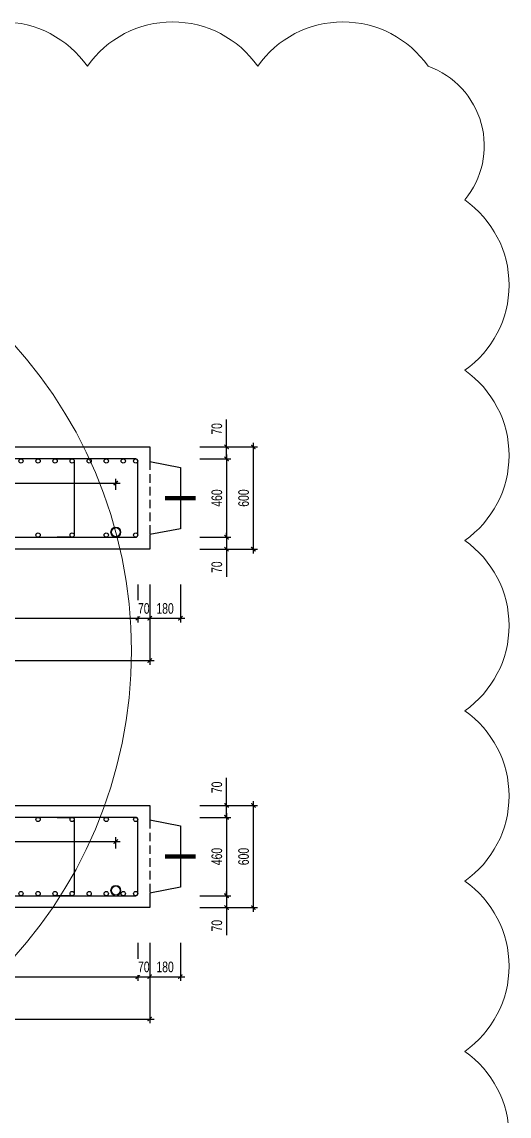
# Model space of a CAD drawing. Header units: millimetres. Extents: x -147841 to 368790, y -162721 to 84261.
# Drawn here: x 193275 to 196135, y -102298 to -95872 of the extents above; entities that cross this region are included whole.
import ezdxf

# ---------------------------------------------------------------- set-up
doc = ezdxf.new("R2010")
doc.units = ezdxf.units.MM
doc.header["$LTSCALE"] = 1000
doc.header["$MEASUREMENT"] = 0
doc.header["$PDMODE"] = 1
doc.header["$PDSIZE"] = -10
doc.linetypes.add('DASHED', pattern=[0.75, 0.5, -0.25])
doc.layers.get('0').update_dxf_attribs({"linetype": 'CONTINUOUS', "lineweight": 18})
doc.layers.get('DEFPOINTS').update_dxf_attribs({"color": 5, "linetype": 'CONTINUOUS', "lineweight": 18})
for name, color, linetype, lineweight in [('0-THAY', 7, 'CONTINUOUS', 18), ('ccu11-Dim', 8, 'CONTINUOUS', 18), ('DIM', 8, 'CONTINUOUS', 18)]:
    doc.layers.add(name, color=color, linetype=linetype, lineweight=lineweight)
for name, color, linetype in [('ccu11-Khuat', 9, 'DASHED'), ('ccu11-Thep', 4, 'CONTINUOUS'), ('ccu11-Thepdai', 6, 'CONTINUOUS'), ('KC-Dim', 8, 'CONTINUOUS'), ('KC-Manh', 8, 'CONTINUOUS'), ('KC-Thay', 7, 'CONTINUOUS')]:
    doc.layers.add(name, color=color, linetype=linetype)
doc.styles.add('ARIAL', font='arial.ttf', dxfattribs={"width": 0.7})
doc.dimstyles.new('2.5-25', dxfattribs={"dimscale": 25, "dimtxt": 2.5, "dimasz": 1, "dimexe": 1, "dimexo": 2, "dimgap": 1, "dimtad": 1, "dimdec": 1, "dimrnd": 5, "dimdsep": 46, "dimtxsty": 'ARIAL', "dimblk": 'ARCHTICK', "dimcen": -1, "dimdle": 1, "dimclrd": 256, "dimclre": 256, "dimclrt": 3, "dimadec": 0, "dimazin": 2, "dimtfac": 0.1, "dimtdec": 1, "dimtmove": 0, "dimatfit": 1, "dimldrblk": 'ARCHTICK', "dimfxl": 1, "dimtvp": 0.833333, "dimtfill": 1, "dimtolj": 1, "dimtzin": 12, "dimarcsym": 0})

# ---------------------------------------------------------------- blocks, each defined once
blk = doc.blocks.new('_ARCHTICK')
at = {"color": 0, "linetype": 'ByBlock', "const_width": 0.3}
blk.add_lwpolyline([(-0.5, -0.5), (0.5, 0.5)], dxfattribs=at)
blk = doc.blocks.new('*D323')
at = {"layer": 'DEFPOINTS', "color": 0, "linetype": 'ByBlock', "ltscale": 30, "transparency": 16777216}
for p in [(188775.2, -99125.4), (193955.2, -99125.4), (193955.2, -99374.1)]:
    blk.add_point(p, dxfattribs=at)
at = {"layer": 'KC-Dim', "linetype": 'ByBlock', "lineweight": -2, "ltscale": 30, "transparency": 16777216}
for p, q in [((188775.2, -99175.4), (188775.2, -99399.1)), ((193955.2, -99175.4), (193955.2, -99399.1)), ((188750.2, -99374.1), (193980.2, -99374.1))]:
    blk.add_line(p, q, dxfattribs=at)
at = {"layer": 'KC-Dim', "linetype": 'ByBlock', "lineweight": -2, "ltscale": 30, "transparency": 16777216, "xscale": 25, "yscale": 25, "zscale": 25, "rotation": 180}
blk.add_blockref('_ARCHTICK', (188775.2, -99374.1), dxfattribs=at)
at = {"layer": 'KC-Dim', "linetype": 'ByBlock', "lineweight": -2, "ltscale": 30, "transparency": 16777216, "xscale": 25, "yscale": 25, "zscale": 25}
blk.add_blockref('_ARCHTICK', (193955.2, -99374.1), dxfattribs=at)
at = {"layer": 'KC-Dim', "color": 3, "linetype": 'ByBlock', "ltscale": 30, "transparency": 16777216, "insert": (191365.2, -99317.2), "char_height": 62.5, "attachment_point": 5, "style": 'ARIAL', "bg_fill": 3, "box_fill_scale": 1.25, "bg_fill_color": 256, "bg_fill_true_color": 13158600, "bg_fill_transparency": 0}
blk.add_mtext('\\A1;5180', dxfattribs=at)
blk = doc.blocks.new('*D324')
at = {"layer": 'DEFPOINTS', "color": 0, "linetype": 'ByBlock', "ltscale": 30, "transparency": 16777216}
for p in [(188425.2, -99125.4), (194025.2, -99125.4), (194025.2, -99622.6)]:
    blk.add_point(p, dxfattribs=at)
at = {"layer": 'KC-Dim', "linetype": 'ByBlock', "lineweight": -2, "ltscale": 30, "transparency": 16777216}
for p, q in [((188425.2, -99175.4), (188425.2, -99647.6)), ((194025.2, -99175.4), (194025.2, -99647.6)), ((188400.2, -99622.6), (194050.2, -99622.6))]:
    blk.add_line(p, q, dxfattribs=at)
at = {"layer": 'KC-Dim', "linetype": 'ByBlock', "lineweight": -2, "ltscale": 30, "transparency": 16777216, "xscale": 25, "yscale": 25, "zscale": 25, "rotation": 180}
blk.add_blockref('_ARCHTICK', (188425.2, -99622.6), dxfattribs=at)
at = {"layer": 'KC-Dim', "linetype": 'ByBlock', "lineweight": -2, "ltscale": 30, "transparency": 16777216, "xscale": 25, "yscale": 25, "zscale": 25}
blk.add_blockref('_ARCHTICK', (194025.2, -99622.6), dxfattribs=at)
at = {"layer": 'KC-Dim', "color": 3, "linetype": 'ByBlock', "ltscale": 30, "transparency": 16777216, "insert": (191225.2, -99565.7), "char_height": 62.5, "attachment_point": 5, "style": 'ARIAL', "bg_fill": 3, "box_fill_scale": 1.25, "bg_fill_color": 256, "bg_fill_true_color": 13158600, "bg_fill_transparency": 0}
blk.add_mtext('\\A1;5600', dxfattribs=at)
blk = doc.blocks.new('*D325')
at = {"layer": 'DEFPOINTS', "color": 0, "linetype": 'ByBlock', "ltscale": 30, "transparency": 16777216}
for p in [(194268.3, -98368.5), (194633.3, -98368.5), (194268.3, -98968.5)]:
    blk.add_point(p, dxfattribs=at)
at = {"layer": 'KC-Dim', "linetype": 'ByBlock', "lineweight": -2, "ltscale": 30, "transparency": 16777216}
for p, q in [((194318.3, -98368.5), (194658.3, -98368.5)), ((194633.3, -98993.5), (194633.3, -98343.5)), ((194318.3, -98968.5), (194658.3, -98968.5))]:
    blk.add_line(p, q, dxfattribs=at)
at = {"layer": 'KC-Dim', "linetype": 'ByBlock', "lineweight": -2, "ltscale": 30, "transparency": 16777216, "xscale": 25, "yscale": 25, "zscale": 25}
for p, rotation in [((194633.3, -98368.5), 90), ((194633.3, -98968.5), 270)]:
    blk.add_blockref('_ARCHTICK', p, dxfattribs=dict(at, rotation=rotation))
at = {"layer": 'KC-Dim', "color": 3, "linetype": 'ByBlock', "ltscale": 30, "transparency": 16777216, "insert": (194576.4, -98668.5), "char_height": 62.5, "attachment_point": 5, "rotation": 90, "style": 'ARIAL', "bg_fill": 3, "box_fill_scale": 1.25, "bg_fill_color": 256, "bg_fill_true_color": 13158600, "bg_fill_transparency": 0}
blk.add_mtext('\\A1;600', dxfattribs=at)
blk = doc.blocks.new('*D326')
at = {"layer": 'DEFPOINTS', "color": 0, "linetype": 'ByBlock', "ltscale": 30, "transparency": 16777216}
for p in [(194268.3, -98438.5), (194268.3, -98898.5), (194476.1, -98898.5)]:
    blk.add_point(p, dxfattribs=at)
at = {"layer": 'KC-Dim', "linetype": 'ByBlock', "lineweight": -2, "ltscale": 30, "transparency": 16777216}
for p, q in [((194318.3, -98438.5), (194501.1, -98438.5)), ((194476.1, -98413.5), (194476.1, -98923.5)), ((194318.3, -98898.5), (194501.1, -98898.5))]:
    blk.add_line(p, q, dxfattribs=at)
at = {"layer": 'KC-Dim', "linetype": 'ByBlock', "lineweight": -2, "ltscale": 30, "transparency": 16777216, "xscale": 25, "yscale": 25, "zscale": 25}
for p, rotation in [((194476.1, -98438.5), 90), ((194476.1, -98898.5), 270)]:
    blk.add_blockref('_ARCHTICK', p, dxfattribs=dict(at, rotation=rotation))
at = {"layer": 'KC-Dim', "color": 3, "linetype": 'ByBlock', "ltscale": 30, "transparency": 16777216, "insert": (194419.2, -98668.5), "char_height": 62.5, "attachment_point": 5, "rotation": 90, "style": 'ARIAL', "bg_fill": 3, "box_fill_scale": 1.25, "bg_fill_color": 256, "bg_fill_true_color": 13158600, "bg_fill_transparency": 0}
blk.add_mtext('\\A1;460', dxfattribs=at)
blk = doc.blocks.new('*D327')
at = {"layer": 'DEFPOINTS', "color": 0, "linetype": 'ByBlock', "ltscale": 30, "transparency": 16777216}
for p in [(194268.3, -98368.5), (194476.1, -98368.5), (194268.3, -98438.5)]:
    blk.add_point(p, dxfattribs=at)
at = {"layer": 'KC-Dim', "linetype": 'ByBlock', "lineweight": -2, "ltscale": 30, "transparency": 16777216}
for p, q in [((194476.1, -98368.5), (194476.1, -98206.3)), ((194318.3, -98368.5), (194501.1, -98368.5)), ((194476.1, -98438.5), (194476.1, -98368.5)), ((194318.3, -98438.5), (194501.1, -98438.5)), ((194476.1, -98438.5), (194476.1, -98463.5))]:
    blk.add_line(p, q, dxfattribs=at)
at = {"layer": 'KC-Dim', "linetype": 'ByBlock', "lineweight": -2, "ltscale": 30, "transparency": 16777216, "xscale": 25, "yscale": 25, "zscale": 25}
for p, rotation in [((194476.1, -98368.5), 270), ((194476.1, -98438.5), 90)]:
    blk.add_blockref('_ARCHTICK', p, dxfattribs=dict(at, rotation=rotation))
at = {"layer": 'KC-Dim', "color": 3, "linetype": 'ByBlock', "ltscale": 30, "transparency": 16777216, "insert": (194419.2, -98262.4), "char_height": 62.5, "attachment_point": 5, "rotation": 90, "style": 'ARIAL', "bg_fill": 3, "box_fill_scale": 1.25, "bg_fill_color": 256, "bg_fill_true_color": 13158600, "bg_fill_transparency": 0}
blk.add_mtext('\\A1;70', dxfattribs=at)
blk = doc.blocks.new('*D328')
at = {"layer": 'DEFPOINTS', "color": 0, "linetype": 'ByBlock', "ltscale": 30, "transparency": 16777216}
for p in [(194268.3, -98898.5), (194268.3, -98968.5), (194476.1, -98968.5)]:
    blk.add_point(p, dxfattribs=at)
at = {"layer": 'KC-Dim', "linetype": 'ByBlock', "lineweight": -2, "ltscale": 30, "transparency": 16777216}
for p, q in [((194476.1, -98898.5), (194476.1, -98873.5)), ((194318.3, -98898.5), (194501.1, -98898.5)), ((194476.1, -98898.5), (194476.1, -98968.5)), ((194318.3, -98968.5), (194501.1, -98968.5)), ((194476.1, -98968.5), (194476.1, -99130.6))]:
    blk.add_line(p, q, dxfattribs=at)
at = {"layer": 'KC-Dim', "linetype": 'ByBlock', "lineweight": -2, "ltscale": 30, "transparency": 16777216, "xscale": 25, "yscale": 25, "zscale": 25}
for p, rotation in [((194476.1, -98898.5), 270), ((194476.1, -98968.5), 90)]:
    blk.add_blockref('_ARCHTICK', p, dxfattribs=dict(at, rotation=rotation))
at = {"layer": 'KC-Dim', "color": 3, "linetype": 'ByBlock', "ltscale": 30, "transparency": 16777216, "insert": (194419.2, -99074.6), "char_height": 62.5, "attachment_point": 5, "rotation": 90, "style": 'ARIAL', "bg_fill": 3, "box_fill_scale": 1.25, "bg_fill_color": 256, "bg_fill_true_color": 13158600, "bg_fill_transparency": 0}
blk.add_mtext('\\A1;70', dxfattribs=at)
blk = doc.blocks.new('*D305')
at = {"layer": 'DEFPOINTS', "color": 0, "ltscale": 3000, "transparency": 16777216}
for p in [(193955.2, -99125.4), (194025.2, -99125.4)]:
    blk.add_point(p, dxfattribs=at)
at = {"layer": 'KC-Dim', "lineweight": -2, "ltscale": 3000, "transparency": 16777216}
for p, q in [((193955.2, -99175.4), (193955.2, -99399.1)), ((194025.2, -99175.4), (194025.2, -99399.1)), ((193930.2, -99374.1), (194050.2, -99374.1))]:
    blk.add_line(p, q, dxfattribs=at)
at = {"layer": 'KC-Dim', "lineweight": -2, "ltscale": 3000, "transparency": 16777216, "xscale": 25, "yscale": 25, "zscale": 25, "rotation": 180}
blk.add_blockref('_ARCHTICK', (193955.2, -99374.1), dxfattribs=at)
at = {"layer": 'KC-Dim', "lineweight": -2, "ltscale": 3000, "transparency": 16777216, "xscale": 25, "yscale": 25, "zscale": 25}
blk.add_blockref('_ARCHTICK', (194025.2, -99374.1), dxfattribs=at)
at = {"layer": 'KC-Dim', "color": 3, "ltscale": 3000, "transparency": 16777216, "insert": (193990.2, -99317.2), "char_height": 62.5, "attachment_point": 5, "style": 'ARIAL', "bg_fill": 3, "box_fill_scale": 1.25, "bg_fill_color": 256, "bg_fill_true_color": 13158600, "bg_fill_transparency": 0}
blk.add_mtext('\\A1;70', dxfattribs=at)
at = {"layer": 'DEFPOINTS', "color": 0, "ltscale": 3000, "transparency": 16777216}
blk.add_point((194025.2, -99374.1), dxfattribs=at)
blk = doc.blocks.new('*D306')
at = {"layer": 'DEFPOINTS', "color": 0, "ltscale": 3000, "transparency": 16777216}
for p in [(194025.2, -99125.4), (194205.2, -99125.4)]:
    blk.add_point(p, dxfattribs=at)
at = {"layer": 'KC-Dim', "lineweight": -2, "ltscale": 3000, "transparency": 16777216}
for p, q in [((194025.2, -99175.4), (194025.2, -99399.1)), ((194205.2, -99175.4), (194205.2, -99399.1)), ((194000.2, -99374.1), (194230.2, -99374.1))]:
    blk.add_line(p, q, dxfattribs=at)
at = {"layer": 'KC-Dim', "color": 3, "ltscale": 3000, "transparency": 16777216, "insert": (194115.2, -99317.2), "char_height": 62.5, "attachment_point": 5, "style": 'ARIAL', "bg_fill": 3, "box_fill_scale": 1.25, "bg_fill_color": 256, "bg_fill_true_color": 13158600, "bg_fill_transparency": 0}
blk.add_mtext('\\A1;180', dxfattribs=at)
at = {"layer": 'DEFPOINTS', "color": 0, "ltscale": 3000, "transparency": 16777216}
blk.add_point((194205.2, -99374.1), dxfattribs=at)
at = {"layer": 'KC-Dim', "lineweight": -2, "ltscale": 3000, "transparency": 16777216, "xscale": 25, "yscale": 25, "zscale": 25, "rotation": 180}
blk.add_blockref('_ARCHTICK', (194025.2, -99374.1), dxfattribs=at)
at = {"layer": 'KC-Dim', "lineweight": -2, "ltscale": 3000, "transparency": 16777216, "xscale": 25, "yscale": 25, "zscale": 25}
blk.add_blockref('_ARCHTICK', (194205.2, -99374.1), dxfattribs=at)
blk = doc.blocks.new('*U283')
at = {"layer": 'ccu11-Thepdai', "flags": 128}
blk.add_lwpolyline([(-50, 230), (37.5, 230, -0.414214), (50, 217.5), (50, -114.4), (50, -217.5, -0.414214), (37.5, -230), (-50, -230)], format="xyb", dxfattribs=at)
blk = doc.blocks.new('*U284')
at = {"layer": 'DIM', "color": 0, "linetype": 'ByBlock', "lineweight": -2, "transparency": 16777216}
for p in [(0, 0), (400, 0), (800, 0), (1200, 0), (1600, 0)]:
    blk.add_blockref('*U283', p, dxfattribs=at)
blk = doc.blocks.new('*D1504')
at = {"layer": 'DEFPOINTS', "color": 0, "linetype": 'ByBlock', "ltscale": 30, "transparency": 16777216}
for p in [(222151.3, -97642), (222151.3, -97743.7), (220951.3, -97830)]:
    blk.add_point(p, dxfattribs=at)
at = {"layer": 'KC-Dim', "linetype": 'ByBlock', "lineweight": -2, "ltscale": 30, "transparency": 16777216}
for p, q in [((220951.3, -97780), (220951.3, -97718.7)), ((222151.3, -97692), (222151.3, -97768.7)), ((220926.3, -97743.7), (222176.3, -97743.7))]:
    blk.add_line(p, q, dxfattribs=at)
at = {"layer": 'KC-Dim', "linetype": 'ByBlock', "lineweight": -2, "ltscale": 30, "transparency": 16777216, "xscale": 25, "yscale": 25, "zscale": 25, "rotation": 180}
blk.add_blockref('_ARCHTICK', (220951.3, -97743.7), dxfattribs=at)
at = {"layer": 'KC-Dim', "linetype": 'ByBlock', "lineweight": -2, "ltscale": 30, "transparency": 16777216, "xscale": 25, "yscale": 25, "zscale": 25}
blk.add_blockref('_ARCHTICK', (222151.3, -97743.7), dxfattribs=at)
at = {"layer": 'KC-Dim', "color": 3, "linetype": 'ByBlock', "ltscale": 30, "transparency": 16777216, "insert": (221551.3, -97686.8), "char_height": 62.5, "attachment_point": 5, "style": 'ARIAL', "bg_fill": 3, "box_fill_scale": 1.25, "bg_fill_color": 256, "bg_fill_true_color": 13158600, "bg_fill_transparency": 0}
blk.add_mtext('\\A1;1200', dxfattribs=at)
blk = doc.blocks.new('*D1505')
at = {"layer": 'DEFPOINTS', "color": 0, "linetype": 'ByBlock', "ltscale": 30, "transparency": 16777216}
for p in [(222151.3, -97642), (223346.3, -97743.7), (223346.3, -97833.7)]:
    blk.add_point(p, dxfattribs=at)
at = {"layer": 'KC-Dim', "linetype": 'ByBlock', "lineweight": -2, "ltscale": 30, "transparency": 16777216}
for p, q in [((222151.3, -97692), (222151.3, -97768.7)), ((223346.3, -97783.7), (223346.3, -97718.7)), ((222126.3, -97743.7), (223371.3, -97743.7))]:
    blk.add_line(p, q, dxfattribs=at)
at = {"layer": 'KC-Dim', "linetype": 'ByBlock', "lineweight": -2, "ltscale": 30, "transparency": 16777216, "xscale": 25, "yscale": 25, "zscale": 25, "rotation": 180}
blk.add_blockref('_ARCHTICK', (222151.3, -97743.7), dxfattribs=at)
at = {"layer": 'KC-Dim', "linetype": 'ByBlock', "lineweight": -2, "ltscale": 30, "transparency": 16777216, "xscale": 25, "yscale": 25, "zscale": 25}
blk.add_blockref('_ARCHTICK', (223346.3, -97743.7), dxfattribs=at)
at = {"layer": 'KC-Dim', "color": 3, "linetype": 'ByBlock', "ltscale": 30, "transparency": 16777216, "insert": (222748.8, -97686.8), "char_height": 62.5, "attachment_point": 5, "style": 'ARIAL', "bg_fill": 3, "box_fill_scale": 1.25, "bg_fill_color": 256, "bg_fill_true_color": 13158600, "bg_fill_transparency": 0}
blk.add_mtext('\\A1;1195', dxfattribs=at)
blk = doc.blocks.new('*D1506')
at = {"layer": 'DEFPOINTS', "color": 0, "linetype": 'ByBlock', "ltscale": 30, "transparency": 16777216}
for p in [(224541.3, -97642), (224541.3, -97743.7), (223346.3, -97833.7)]:
    blk.add_point(p, dxfattribs=at)
at = {"layer": 'KC-Dim', "linetype": 'ByBlock', "lineweight": -2, "ltscale": 30, "transparency": 16777216}
for p, q in [((223346.3, -97783.7), (223346.3, -97718.7)), ((224541.3, -97692), (224541.3, -97768.7)), ((223321.3, -97743.7), (224566.3, -97743.7))]:
    blk.add_line(p, q, dxfattribs=at)
at = {"layer": 'KC-Dim', "linetype": 'ByBlock', "lineweight": -2, "ltscale": 30, "transparency": 16777216, "xscale": 25, "yscale": 25, "zscale": 25, "rotation": 180}
blk.add_blockref('_ARCHTICK', (223346.3, -97743.7), dxfattribs=at)
at = {"layer": 'KC-Dim', "linetype": 'ByBlock', "lineweight": -2, "ltscale": 30, "transparency": 16777216, "xscale": 25, "yscale": 25, "zscale": 25}
blk.add_blockref('_ARCHTICK', (224541.3, -97743.7), dxfattribs=at)
at = {"layer": 'KC-Dim', "color": 3, "linetype": 'ByBlock', "ltscale": 30, "transparency": 16777216, "insert": (223943.8, -97686.8), "char_height": 62.5, "attachment_point": 5, "style": 'ARIAL', "bg_fill": 3, "box_fill_scale": 1.25, "bg_fill_color": 256, "bg_fill_true_color": 13158600, "bg_fill_transparency": 0}
blk.add_mtext('\\A1;1195', dxfattribs=at)
blk = doc.blocks.new('*D1507')
at = {"layer": 'DEFPOINTS', "color": 0, "linetype": 'ByBlock', "ltscale": 30, "transparency": 16777216}
for p in [(224541.3, -97642), (225941.3, -97743.7), (225941.3, -97833.7)]:
    blk.add_point(p, dxfattribs=at)
at = {"layer": 'KC-Dim', "linetype": 'ByBlock', "lineweight": -2, "ltscale": 30, "transparency": 16777216}
for p, q in [((224541.3, -97692), (224541.3, -97768.7)), ((225941.3, -97783.7), (225941.3, -97718.7)), ((224516.3, -97743.7), (225966.3, -97743.7))]:
    blk.add_line(p, q, dxfattribs=at)
at = {"layer": 'KC-Dim', "linetype": 'ByBlock', "lineweight": -2, "ltscale": 30, "transparency": 16777216, "xscale": 25, "yscale": 25, "zscale": 25, "rotation": 180}
blk.add_blockref('_ARCHTICK', (224541.3, -97743.7), dxfattribs=at)
at = {"layer": 'KC-Dim', "linetype": 'ByBlock', "lineweight": -2, "ltscale": 30, "transparency": 16777216, "xscale": 25, "yscale": 25, "zscale": 25}
blk.add_blockref('_ARCHTICK', (225941.3, -97743.7), dxfattribs=at)
at = {"layer": 'KC-Dim', "color": 3, "linetype": 'ByBlock', "ltscale": 30, "transparency": 16777216, "insert": (225241.3, -97686.8), "char_height": 62.5, "attachment_point": 5, "style": 'ARIAL', "bg_fill": 3, "box_fill_scale": 1.25, "bg_fill_color": 256, "bg_fill_true_color": 13158600, "bg_fill_transparency": 0}
blk.add_mtext('\\A1;1400', dxfattribs=at)
blk = doc.blocks.new('A$C260038B3')
at = {"layer": '0-THAY', "linetype": 'Continuous'}
for radius in [120, 100]:
    blk.add_circle((0, 0), radius, dxfattribs=at)
blk = doc.blocks.new('*D344')
at = {"layer": 'DEFPOINTS', "color": 0, "linetype": 'ByBlock', "ltscale": 30, "transparency": 16777216}
for p in [(188775.2, -101230.5), (193955.2, -101230.5), (193955.2, -101479.2)]:
    blk.add_point(p, dxfattribs=at)
at = {"layer": 'KC-Dim', "linetype": 'ByBlock', "lineweight": -2, "ltscale": 30, "transparency": 16777216}
for p, q in [((188775.2, -101280.5), (188775.2, -101504.2)), ((193955.2, -101280.5), (193955.2, -101504.2)), ((188750.2, -101479.2), (193980.2, -101479.2))]:
    blk.add_line(p, q, dxfattribs=at)
at = {"layer": 'KC-Dim', "linetype": 'ByBlock', "lineweight": -2, "ltscale": 30, "transparency": 16777216, "xscale": 25, "yscale": 25, "zscale": 25, "rotation": 180}
blk.add_blockref('_ARCHTICK', (188775.2, -101479.2), dxfattribs=at)
at = {"layer": 'KC-Dim', "linetype": 'ByBlock', "lineweight": -2, "ltscale": 30, "transparency": 16777216, "xscale": 25, "yscale": 25, "zscale": 25}
blk.add_blockref('_ARCHTICK', (193955.2, -101479.2), dxfattribs=at)
at = {"layer": 'KC-Dim', "color": 3, "linetype": 'ByBlock', "ltscale": 30, "transparency": 16777216, "insert": (191365.2, -101422.3), "char_height": 62.5, "attachment_point": 5, "style": 'ARIAL', "bg_fill": 3, "box_fill_scale": 1.25, "bg_fill_color": 256, "bg_fill_true_color": 13158600, "bg_fill_transparency": 0}
blk.add_mtext('\\A1;5180', dxfattribs=at)
blk = doc.blocks.new('*D345')
at = {"layer": 'DEFPOINTS', "color": 0, "linetype": 'ByBlock', "ltscale": 30, "transparency": 16777216}
for p in [(188425.2, -101230.5), (194025.2, -101230.5), (194025.2, -101727.8)]:
    blk.add_point(p, dxfattribs=at)
at = {"layer": 'KC-Dim', "linetype": 'ByBlock', "lineweight": -2, "ltscale": 30, "transparency": 16777216}
for p, q in [((188425.2, -101280.5), (188425.2, -101752.8)), ((194025.2, -101280.5), (194025.2, -101752.8)), ((188400.2, -101727.8), (194050.2, -101727.8))]:
    blk.add_line(p, q, dxfattribs=at)
at = {"layer": 'KC-Dim', "linetype": 'ByBlock', "lineweight": -2, "ltscale": 30, "transparency": 16777216, "xscale": 25, "yscale": 25, "zscale": 25, "rotation": 180}
blk.add_blockref('_ARCHTICK', (188425.2, -101727.8), dxfattribs=at)
at = {"layer": 'KC-Dim', "linetype": 'ByBlock', "lineweight": -2, "ltscale": 30, "transparency": 16777216, "xscale": 25, "yscale": 25, "zscale": 25}
blk.add_blockref('_ARCHTICK', (194025.2, -101727.8), dxfattribs=at)
at = {"layer": 'KC-Dim', "color": 3, "linetype": 'ByBlock', "ltscale": 30, "transparency": 16777216, "insert": (191225.2, -101670.9), "char_height": 62.5, "attachment_point": 5, "style": 'ARIAL', "bg_fill": 3, "box_fill_scale": 1.25, "bg_fill_color": 256, "bg_fill_true_color": 13158600, "bg_fill_transparency": 0}
blk.add_mtext('\\A1;5600', dxfattribs=at)
blk = doc.blocks.new('*D346')
at = {"layer": 'DEFPOINTS', "color": 0, "linetype": 'ByBlock', "ltscale": 30, "transparency": 16777216}
for p in [(194268.3, -100473.6), (194633.3, -100473.6), (194268.3, -101073.6)]:
    blk.add_point(p, dxfattribs=at)
at = {"layer": 'KC-Dim', "linetype": 'ByBlock', "lineweight": -2, "ltscale": 30, "transparency": 16777216}
for p, q in [((194318.3, -100473.6), (194658.3, -100473.6)), ((194633.3, -101098.6), (194633.3, -100448.6)), ((194318.3, -101073.6), (194658.3, -101073.6))]:
    blk.add_line(p, q, dxfattribs=at)
at = {"layer": 'KC-Dim', "linetype": 'ByBlock', "lineweight": -2, "ltscale": 30, "transparency": 16777216, "xscale": 25, "yscale": 25, "zscale": 25}
for p, rotation in [((194633.3, -100473.6), 90), ((194633.3, -101073.6), 270)]:
    blk.add_blockref('_ARCHTICK', p, dxfattribs=dict(at, rotation=rotation))
at = {"layer": 'KC-Dim', "color": 3, "linetype": 'ByBlock', "ltscale": 30, "transparency": 16777216, "insert": (194576.4, -100773.6), "char_height": 62.5, "attachment_point": 5, "rotation": 90, "style": 'ARIAL', "bg_fill": 3, "box_fill_scale": 1.25, "bg_fill_color": 256, "bg_fill_true_color": 13158600, "bg_fill_transparency": 0}
blk.add_mtext('\\A1;600', dxfattribs=at)
blk = doc.blocks.new('*D347')
at = {"layer": 'DEFPOINTS', "color": 0, "linetype": 'ByBlock', "ltscale": 30, "transparency": 16777216}
for p in [(194268.3, -100543.6), (194268.3, -101003.6), (194476.1, -101003.6)]:
    blk.add_point(p, dxfattribs=at)
at = {"layer": 'KC-Dim', "linetype": 'ByBlock', "lineweight": -2, "ltscale": 30, "transparency": 16777216}
for p, q in [((194318.3, -100543.6), (194501.1, -100543.6)), ((194476.1, -100518.6), (194476.1, -101028.6)), ((194318.3, -101003.6), (194501.1, -101003.6))]:
    blk.add_line(p, q, dxfattribs=at)
at = {"layer": 'KC-Dim', "linetype": 'ByBlock', "lineweight": -2, "ltscale": 30, "transparency": 16777216, "xscale": 25, "yscale": 25, "zscale": 25}
for p, rotation in [((194476.1, -100543.6), 90), ((194476.1, -101003.6), 270)]:
    blk.add_blockref('_ARCHTICK', p, dxfattribs=dict(at, rotation=rotation))
at = {"layer": 'KC-Dim', "color": 3, "linetype": 'ByBlock', "ltscale": 30, "transparency": 16777216, "insert": (194419.2, -100773.6), "char_height": 62.5, "attachment_point": 5, "rotation": 90, "style": 'ARIAL', "bg_fill": 3, "box_fill_scale": 1.25, "bg_fill_color": 256, "bg_fill_true_color": 13158600, "bg_fill_transparency": 0}
blk.add_mtext('\\A1;460', dxfattribs=at)
blk = doc.blocks.new('*D348')
at = {"layer": 'DEFPOINTS', "color": 0, "linetype": 'ByBlock', "ltscale": 30, "transparency": 16777216}
for p in [(194268.3, -100473.6), (194476.1, -100473.6), (194268.3, -100543.6)]:
    blk.add_point(p, dxfattribs=at)
at = {"layer": 'KC-Dim', "linetype": 'ByBlock', "lineweight": -2, "ltscale": 30, "transparency": 16777216}
for p, q in [((194476.1, -100473.6), (194476.1, -100311.4)), ((194318.3, -100473.6), (194501.1, -100473.6)), ((194476.1, -100543.6), (194476.1, -100473.6)), ((194318.3, -100543.6), (194501.1, -100543.6)), ((194476.1, -100543.6), (194476.1, -100568.6))]:
    blk.add_line(p, q, dxfattribs=at)
at = {"layer": 'KC-Dim', "linetype": 'ByBlock', "lineweight": -2, "ltscale": 30, "transparency": 16777216, "xscale": 25, "yscale": 25, "zscale": 25}
for p, rotation in [((194476.1, -100473.6), 270), ((194476.1, -100543.6), 90)]:
    blk.add_blockref('_ARCHTICK', p, dxfattribs=dict(at, rotation=rotation))
at = {"layer": 'KC-Dim', "color": 3, "linetype": 'ByBlock', "ltscale": 30, "transparency": 16777216, "insert": (194419.2, -100367.5), "char_height": 62.5, "attachment_point": 5, "rotation": 90, "style": 'ARIAL', "bg_fill": 3, "box_fill_scale": 1.25, "bg_fill_color": 256, "bg_fill_true_color": 13158600, "bg_fill_transparency": 0}
blk.add_mtext('\\A1;70', dxfattribs=at)
blk = doc.blocks.new('*D349')
at = {"layer": 'DEFPOINTS', "color": 0, "linetype": 'ByBlock', "ltscale": 30, "transparency": 16777216}
for p in [(194268.3, -101003.6), (194268.3, -101073.6), (194476.1, -101073.6)]:
    blk.add_point(p, dxfattribs=at)
at = {"layer": 'KC-Dim', "linetype": 'ByBlock', "lineweight": -2, "ltscale": 30, "transparency": 16777216}
for p, q in [((194318.3, -101003.6), (194501.1, -101003.6)), ((194476.1, -101003.6), (194476.1, -100978.6)), ((194476.1, -101003.6), (194476.1, -101073.6)), ((194318.3, -101073.6), (194501.1, -101073.6)), ((194476.1, -101073.6), (194476.1, -101235.8))]:
    blk.add_line(p, q, dxfattribs=at)
at = {"layer": 'KC-Dim', "linetype": 'ByBlock', "lineweight": -2, "ltscale": 30, "transparency": 16777216, "xscale": 25, "yscale": 25, "zscale": 25}
for p, rotation in [((194476.1, -101003.6), 270), ((194476.1, -101073.6), 90)]:
    blk.add_blockref('_ARCHTICK', p, dxfattribs=dict(at, rotation=rotation))
at = {"layer": 'KC-Dim', "color": 3, "linetype": 'ByBlock', "ltscale": 30, "transparency": 16777216, "insert": (194419.2, -101179.7), "char_height": 62.5, "attachment_point": 5, "rotation": 90, "style": 'ARIAL', "bg_fill": 3, "box_fill_scale": 1.25, "bg_fill_color": 256, "bg_fill_true_color": 13158600, "bg_fill_transparency": 0}
blk.add_mtext('\\A1;70', dxfattribs=at)
blk = doc.blocks.new('*D350')
at = {"layer": 'DEFPOINTS', "color": 0, "ltscale": 3000, "transparency": 16777216}
for p in [(193955.2, -101230.5), (194025.2, -101230.5)]:
    blk.add_point(p, dxfattribs=at)
at = {"layer": 'KC-Dim', "lineweight": -2, "ltscale": 3000, "transparency": 16777216}
for p, q in [((193955.2, -101280.5), (193955.2, -101504.2)), ((194025.2, -101280.5), (194025.2, -101504.2)), ((193930.2, -101479.2), (194050.2, -101479.2))]:
    blk.add_line(p, q, dxfattribs=at)
at = {"layer": 'KC-Dim', "lineweight": -2, "ltscale": 3000, "transparency": 16777216, "xscale": 25, "yscale": 25, "zscale": 25, "rotation": 180}
blk.add_blockref('_ARCHTICK', (193955.2, -101479.2), dxfattribs=at)
at = {"layer": 'KC-Dim', "lineweight": -2, "ltscale": 3000, "transparency": 16777216, "xscale": 25, "yscale": 25, "zscale": 25}
blk.add_blockref('_ARCHTICK', (194025.2, -101479.2), dxfattribs=at)
at = {"layer": 'KC-Dim', "color": 3, "ltscale": 3000, "transparency": 16777216, "insert": (193990.2, -101422.3), "char_height": 62.5, "attachment_point": 5, "style": 'ARIAL', "bg_fill": 3, "box_fill_scale": 1.25, "bg_fill_color": 256, "bg_fill_true_color": 13158600, "bg_fill_transparency": 0}
blk.add_mtext('\\A1;70', dxfattribs=at)
at = {"layer": 'DEFPOINTS', "color": 0, "ltscale": 3000, "transparency": 16777216}
blk.add_point((194025.2, -101479.2), dxfattribs=at)
blk = doc.blocks.new('*D351')
at = {"layer": 'DEFPOINTS', "color": 0, "ltscale": 3000, "transparency": 16777216}
for p in [(194025.2, -101230.5), (194205.2, -101230.5)]:
    blk.add_point(p, dxfattribs=at)
at = {"layer": 'KC-Dim', "lineweight": -2, "ltscale": 3000, "transparency": 16777216}
for p, q in [((194025.2, -101280.5), (194025.2, -101504.2)), ((194205.2, -101280.5), (194205.2, -101504.2)), ((194000.2, -101479.2), (194230.2, -101479.2))]:
    blk.add_line(p, q, dxfattribs=at)
at = {"layer": 'KC-Dim', "color": 3, "ltscale": 3000, "transparency": 16777216, "insert": (194115.2, -101422.3), "char_height": 62.5, "attachment_point": 5, "style": 'ARIAL', "bg_fill": 3, "box_fill_scale": 1.25, "bg_fill_color": 256, "bg_fill_true_color": 13158600, "bg_fill_transparency": 0}
blk.add_mtext('\\A1;180', dxfattribs=at)
at = {"layer": 'DEFPOINTS', "color": 0, "ltscale": 3000, "transparency": 16777216}
blk.add_point((194205.2, -101479.2), dxfattribs=at)
at = {"layer": 'KC-Dim', "lineweight": -2, "ltscale": 3000, "transparency": 16777216, "xscale": 25, "yscale": 25, "zscale": 25, "rotation": 180}
blk.add_blockref('_ARCHTICK', (194025.2, -101479.2), dxfattribs=at)
at = {"layer": 'KC-Dim', "lineweight": -2, "ltscale": 3000, "transparency": 16777216, "xscale": 25, "yscale": 25, "zscale": 25}
blk.add_blockref('_ARCHTICK', (194205.2, -101479.2), dxfattribs=at)
blk = doc.blocks.new('*U287')
at = {"layer": 'ccu11-Thepdai', "flags": 128}
blk.add_lwpolyline([(-50, 230), (37.5, 230, -0.414214), (50, 217.5), (50, -114.4), (50, -217.5, -0.414214), (37.5, -230), (-50, -230)], format="xyb", dxfattribs=at)
blk = doc.blocks.new('*U288')
at = {"layer": 'DIM', "color": 0, "linetype": 'ByBlock', "lineweight": -2, "transparency": 16777216}
for p in [(0, 0), (400, 0), (800, 0), (1200, 0), (1600, 0)]:
    blk.add_blockref('*U287', p, dxfattribs=at)
blk = doc.blocks.new('*U297')
at = {"layer": 'ccu11-Thep'}
blk.add_circle((0, 0), 12.5, dxfattribs=at)
blk = doc.blocks.new('*U298')
at = {"layer": 'KC-Dim', "color": 0, "linetype": 'ByBlock', "lineweight": -2, "transparency": 16777216}
for p in [(0, 0), (100, 0), (200, 0), (300, 0), (400, 0), (500, 0), (600, 0), (700, 0), (800, 0), (900, 0), (1000, 0), (1100, 0), (1200, 0), (1300, 0), (1400, 0), (1500, 0), (1600, 0), (1700, 0), (1800, 0), (1900, 0), (2000, 0), (2100, 0), (2200, 0), (2300, 0), (2400, 0), (2500, 0), (2600, 0), (2700, 0), (2800, 0), (2900, 0), (3000, 0), (3100, 0), (3200, 0), (3300, 0), (3400, 0), (3500, 0), (3600, 0), (3700, 0), (3800, 0), (3900, 0), (4000, 0), (4100, 0), (4200, 0), (4300, 0), (4400, 0), (4500, 0), (4600, 0), (4700, 0), (4800, 0), (4900, 0), (5000, 0)]:
    blk.add_blockref('*U297', p, dxfattribs=at)
blk = doc.blocks.new('*U299')
at = {"layer": 'ccu11-Thep'}
blk.add_circle((0, 0), 12.5, dxfattribs=at)
blk = doc.blocks.new('*U300')
at = {"layer": 'KC-Dim', "color": 0, "linetype": 'ByBlock', "lineweight": -2, "transparency": 16777216}
for p in [(0, 0), (200, 0), (400, 0), (600, 0), (800, 0), (1000, 0), (1200, 0), (1400, 0), (1600, 0), (1800, 0), (2000, 0), (2200, 0), (2400, 0), (2600, 0), (2800, 0), (3000, 0), (3200, 0), (3400, 0), (3600, 0), (3800, 0), (4000, 0), (4200, 0), (4400, 0), (4600, 0), (4800, 0)]:
    blk.add_blockref('*U299', p, dxfattribs=at)
blk = doc.blocks.new('*U301')
at = {"layer": 'ccu11-Thep'}
blk.add_circle((0, 0), 12.5, dxfattribs=at)
blk = doc.blocks.new('*U302')
at = {"layer": 'KC-Dim', "color": 0, "linetype": 'ByBlock', "lineweight": -2, "transparency": 16777216}
for p in [(0, 0), (100, 0), (200, 0), (300, 0), (400, 0), (500, 0), (600, 0), (700, 0), (800, 0), (900, 0), (1000, 0), (1100, 0), (1200, 0), (1300, 0), (1400, 0), (1500, 0), (1600, 0), (1700, 0), (1800, 0), (1900, 0), (2000, 0), (2100, 0), (2200, 0), (2300, 0), (2400, 0), (2500, 0), (2600, 0), (2700, 0), (2800, 0), (2900, 0), (3000, 0), (3100, 0), (3200, 0), (3300, 0), (3400, 0), (3500, 0), (3600, 0), (3700, 0), (3800, 0), (3900, 0), (4000, 0), (4100, 0), (4200, 0), (4300, 0), (4400, 0), (4500, 0), (4600, 0), (4700, 0), (4800, 0), (4900, 0), (5000, 0)]:
    blk.add_blockref('*U301', p, dxfattribs=at)
blk = doc.blocks.new('*U303')
at = {"layer": 'ccu11-Thep'}
blk.add_circle((0, 0), 12.5, dxfattribs=at)
blk = doc.blocks.new('*U304')
at = {"layer": 'KC-Dim', "color": 0, "linetype": 'ByBlock', "lineweight": -2, "transparency": 16777216}
for p in [(0, 0), (200, 0), (400, 0), (600, 0), (800, 0), (1000, 0), (1200, 0), (1400, 0), (1600, 0), (1800, 0), (2000, 0), (2200, 0), (2400, 0), (2600, 0), (2800, 0), (3000, 0), (3200, 0), (3400, 0), (3600, 0), (3800, 0), (4000, 0), (4200, 0), (4400, 0), (4600, 0), (4800, 0)]:
    blk.add_blockref('*U303', p, dxfattribs=at)
blk = doc.blocks.new('saw6-56')
at = {"layer": 'ccu11-Dim', "ltscale": 3000, "xscale": 0.25, "yscale": 0.25, "zscale": 0.25}
for p in [(220951.28, -98031.45), (223346.28, -98027.45), (225941.28, -98031.74)]:
    blk.add_blockref('A$C260038B3', p, dxfattribs=at)
at = {"layer": 'KC-Dim', "linetype": 'ByBlock', "ltscale": 30}
dim = blk.add_linear_dim(base=(222151.28, -97743.7), p1=(220951.28, -97829.95), p2=(222151.28, -97642.01), dimstyle='2.5-25', dxfattribs=at)
dim.commit()
dim.dimension.update_dxf_attribs({"geometry": '*D1504', "text_midpoint": (221551.28, -97686.79)})
dim = blk.add_linear_dim(base=(223346.28, -97743.7), p1=(222151.28, -97642.01), p2=(223346.28, -97833.73), dimstyle='2.5-25', dxfattribs=at)
dim.commit()
dim.dimension.update_dxf_attribs({"geometry": '*D1505', "text_midpoint": (222748.78, -97686.79)})
at = {"layer": 'ccu11-Dim', "ltscale": 3000, "xscale": 0.25, "yscale": 0.25, "zscale": 0.25}
blk.add_blockref('A$C260038B3', (222151.28, -97631.73), dxfattribs=at)
at = {"layer": 'KC-Dim', "linetype": 'ByBlock', "ltscale": 30}
dim = blk.add_linear_dim(base=(224541.28, -97743.7), p1=(223346.28, -97833.73), p2=(224541.28, -97642.01), dimstyle='2.5-25', dxfattribs=at)
dim.commit()
dim.dimension.update_dxf_attribs({"geometry": '*D1506', "text_midpoint": (223943.78, -97686.79)})
dim = blk.add_linear_dim(base=(225941.28, -97743.7), p1=(224541.28, -97642.01), p2=(225941.28, -97833.72), dimstyle='2.5-25', dxfattribs=at)
dim.commit()
dim.dimension.update_dxf_attribs({"geometry": '*D1507', "text_midpoint": (225241.28, -97686.79)})
at = {"layer": 'ccu11-Dim', "ltscale": 3000, "xscale": 0.25, "yscale": 0.25, "zscale": 0.25}
blk.add_blockref('A$C260038B3', (224541.28, -97631.73), dxfattribs=at)

msp = doc.modelspace()

# ---------------------------------------------------------------- linework, layer by layer
at = {"layer": 'ccu11-Khuat', "ltscale": 0.1}
for p, q in [((194025.2, -98453.48), (194025.2, -98883.48)), ((194025.2, -100558.61), (194025.2, -100988.61))]:
    msp.add_line(p, q, dxfattribs=at)
at = {"layer": 'ccu11-Thep', "const_width": 25}
for points in [[(194115.2, -98668.48), (194295.2, -98668.48)], [(194115.2, -100773.61), (194295.2, -100773.61)]]:
    msp.add_lwpolyline(points, dxfattribs=at)
at = {"layer": 'ccu11-Thep'}
for centre in [(193942.7, -98450.98), (193942.7, -98885.98), (193942.7, -100556.11), (193942.7, -100991.11)]:
    msp.add_circle(centre, 12.5, dxfattribs=at)
at = {"layer": 'ccu11-Thepdai'}
for points in [[(191169.7, -98898.48), (193942.7, -98898.48, 0.4142136), (193955.2, -98885.98), (193955.2, -98450.98, 0.4142136), (193942.7, -98438.48), (191169.7, -98438.48, 0.4142136), (191157.2, -98450.98), (191157.2, -98885.98, 0.4142136)], [(191169.7, -101003.61), (193942.7, -101003.61, 0.4142136), (193955.2, -100991.11), (193955.2, -100556.11, 0.4142136), (193942.7, -100543.61), (191169.7, -100543.61, 0.4142136), (191157.2, -100556.11), (191157.2, -100991.11, 0.4142136)]]:
    msp.add_lwpolyline(points, format="xyb", close=True, dxfattribs=at)
at = {"layer": 'KC-Thay', "flags": 128}
for points in [[(188425.2, -98453.48), (188425.2, -98368.48), (194025.2, -98368.48), (194025.2, -98453.48)], [(194025.2, -98453.48), (194205.2, -98488.48), (194205.2, -98848.48), (194025.2, -98883.48)], [(194025.2, -98883.48), (194025.2, -98968.48), (188425.2, -98968.48), (188425.2, -98883.48)], [(188425.2, -100558.61), (188425.2, -100473.61), (194025.2, -100473.61), (194025.2, -100558.61)], [(194025.2, -100558.61), (194205.2, -100593.61), (194205.2, -100953.61), (194025.2, -100988.61)], [(194025.2, -100988.61), (194025.2, -101073.61), (188425.2, -101073.61), (188425.2, -100988.61)]]:
    msp.add_lwpolyline(points, dxfattribs=at)

# ---------------------------------------------------------------- block references
at = {"layer": 'DIM'}
for name, p in [('*U284', (191932.2, -98668.48)), ('*U288', (191932.2, -100773.61))]:
    msp.add_blockref(name, p, dxfattribs=at)

# ---------------------------------------------------------------- dimensions: what is measured, and where the dimension line sits
at = {"layer": 'KC-Dim', "linetype": 'ByBlock', "ltscale": 30}
for base, p1, p2, picture, middle in [((193955.2, -99374.1), (188775.2, -99125.38), (193955.2, -99125.38), '*D323', (191365.2, -99317.19)), ((193955.2, -101479.23), (188775.2, -101230.51), (193955.2, -101230.51), '*D344', (191365.2, -101422.32))]:
    dim = msp.add_linear_dim(base=base, p1=p1, p2=p2, dimstyle='2.5-25', dxfattribs=at)
    dim.commit()
    dim.dimension.update_dxf_attribs({"geometry": picture, "text_midpoint": middle})

# ---------------------------------------------------------------- next in the draw order: block references
at = {"layer": 'KC-Manh'}
for p in [(-32115.61, -836.74), (-32115.61, -2941.87)]:
    msp.add_blockref('saw6-56', p, dxfattribs=at)

# ---------------------------------------------------------------- next in the draw order: dimensions: what is measured, and where the dimension line sits
at = {"layer": 'KC-Dim', "linetype": 'ByBlock', "ltscale": 30}
for base, p1, p2, picture, middle in [((194633.28, -98368.48), (194268.28, -98968.48), (194268.28, -98368.48), '*D325', (194576.37, -98668.48)), ((194633.28, -100473.61), (194268.28, -101073.61), (194268.28, -100473.61), '*D346', (194576.37, -100773.61))]:
    dim = msp.add_linear_dim(base=base, p1=p1, p2=p2, angle=90, dimstyle='2.5-25', dxfattribs=at)
    dim.commit()
    dim.dimension.update_dxf_attribs({"geometry": picture, "text_midpoint": middle})
for base, p1, p2, picture, middle in [((194025.2, -99622.65), (188425.2, -99125.38), (194025.2, -99125.38), '*D324', (191225.2, -99565.74)), ((194025.2, -101727.78), (188425.2, -101230.51), (194025.2, -101230.51), '*D345', (191225.2, -101670.87))]:
    dim = msp.add_linear_dim(base=base, p1=p1, p2=p2, dimstyle='2.5-25', dxfattribs=at)
    dim.commit()
    dim.dimension.update_dxf_attribs({"geometry": picture, "text_midpoint": middle})

# ---------------------------------------------------------------- next in the draw order: block references
at = {"layer": 'KC-Dim'}
for name, p in [('*U298', (188869.7, -98450.98)), ('*U300', (188969.7, -98885.98)), ('*U304', (188969.7, -100556.11)), ('*U302', (188869.7, -100991.11))]:
    msp.add_blockref(name, p, dxfattribs=at)

# ---------------------------------------------------------------- next in the draw order: dimensions: what is measured, and where the dimension line sits
at = {"layer": 'KC-Dim', "linetype": 'ByBlock', "ltscale": 30}
for base, p1, p2, picture, middle in [((194476.13, -98898.48), (194268.28, -98438.48), (194268.28, -98898.48), '*D326', (194419.22, -98668.48)), ((194476.13, -101003.61), (194268.28, -100543.61), (194268.28, -101003.61), '*D347', (194419.22, -100773.61))]:
    dim = msp.add_linear_dim(base=base, p1=p1, p2=p2, angle=90, dimstyle='2.5-25', dxfattribs=at)
    dim.commit()
    dim.dimension.update_dxf_attribs({"geometry": picture, "text_midpoint": middle})
at = {"layer": 'KC-Dim', "ltscale": 3000}
for base, p1, p2, picture, middle in [((194025.2, -99374.1), (193955.2, -99125.38), (194025.2, -99125.38), '*D305', (193990.2, -99374.1)), ((194025.2, -101479.23), (193955.2, -101230.51), (194025.2, -101230.51), '*D350', (193990.2, -101479.23))]:
    dim = msp.add_linear_dim(base=base, p1=p1, p2=p2, dimstyle='2.5-25', dxfattribs=at)
    dim.commit()
    dim.dimension.update_dxf_attribs({"geometry": picture, "text_midpoint": middle, "dimtype": 160})

# ---------------------------------------------------------------- next in the draw order: linework, layer by layer
at = {"layer": 'DEFPOINTS', "ltscale": 3000}
msp.add_circle((191225.2, -99565.74), 2692.32, dxfattribs=at)

# ---------------------------------------------------------------- next in the draw order: dimensions: what is measured, and where the dimension line sits
at = {"layer": 'KC-Dim', "linetype": 'ByBlock', "ltscale": 30}
for base, p1, p2, picture, middle in [((194476.13, -98368.48), (194268.28, -98438.48), (194268.28, -98368.48), '*D327', (194419.22, -98262.4)), ((194476.13, -98968.48), (194268.28, -98898.48), (194268.28, -98968.48), '*D328', (194419.22, -99074.56)), ((194476.13, -100473.61), (194268.28, -100543.61), (194268.28, -100473.61), '*D348', (194419.22, -100367.52)), ((194476.13, -101073.61), (194268.28, -101003.61), (194268.28, -101073.61), '*D349', (194419.22, -101179.69))]:
    dim = msp.add_linear_dim(base=base, p1=p1, p2=p2, angle=90, dimstyle='2.5-25', dxfattribs=at)
    dim.commit()
    dim.dimension.update_dxf_attribs({"geometry": picture, "text_midpoint": middle})
at = {"layer": 'KC-Dim', "ltscale": 3000}
for base, p1, p2, picture, middle in [((194205.2, -99374.1), (194025.2, -99125.38), (194205.2, -99125.38), '*D306', (194115.2, -99374.1)), ((194205.2, -101479.23), (194025.2, -101230.51), (194205.2, -101230.51), '*D351', (194115.2, -101479.23))]:
    dim = msp.add_linear_dim(base=base, p1=p1, p2=p2, dimstyle='2.5-25', override={"dimtmove": 1}, dxfattribs=at)
    dim.commit()
    dim.dimension.update_dxf_attribs({"geometry": picture, "text_midpoint": middle, "dimtype": 160})

# ---------------------------------------------------------------- next in the draw order: linework, layer by layer
at = {"layer": 'DEFPOINTS', "color": 1, "flags": 128}
msp.add_lwpolyline([(187659.29, -96132.61, -0.5205671), (188659.29, -96132.61, -0.5205671), (189659.29, -96132.61, -0.5205671), (190659.29, -96132.61, -0.5205671), (191659.29, -96132.61, -0.5205671), (192659.29, -96132.61, -0.5205671), (193659.29, -96132.61, -0.5205671), (194659.29, -96132.61, -0.5205671), (195659.29, -96132.61, -0.5205671), (195874.07, -96917.83, -0.5205671), (195874.07, -97917.83, -0.5205671), (195874.07, -98917.83, -0.5205671), (195874.07, -99917.83, -0.5205671), (195874.07, -100917.83, -0.5205671), (195874.07, -101917.83, -0.5205671), (195874.07, -102917.83, -0.5205671)], format="xyb", dxfattribs=at)

doc.saveas('drawing.dxf')
